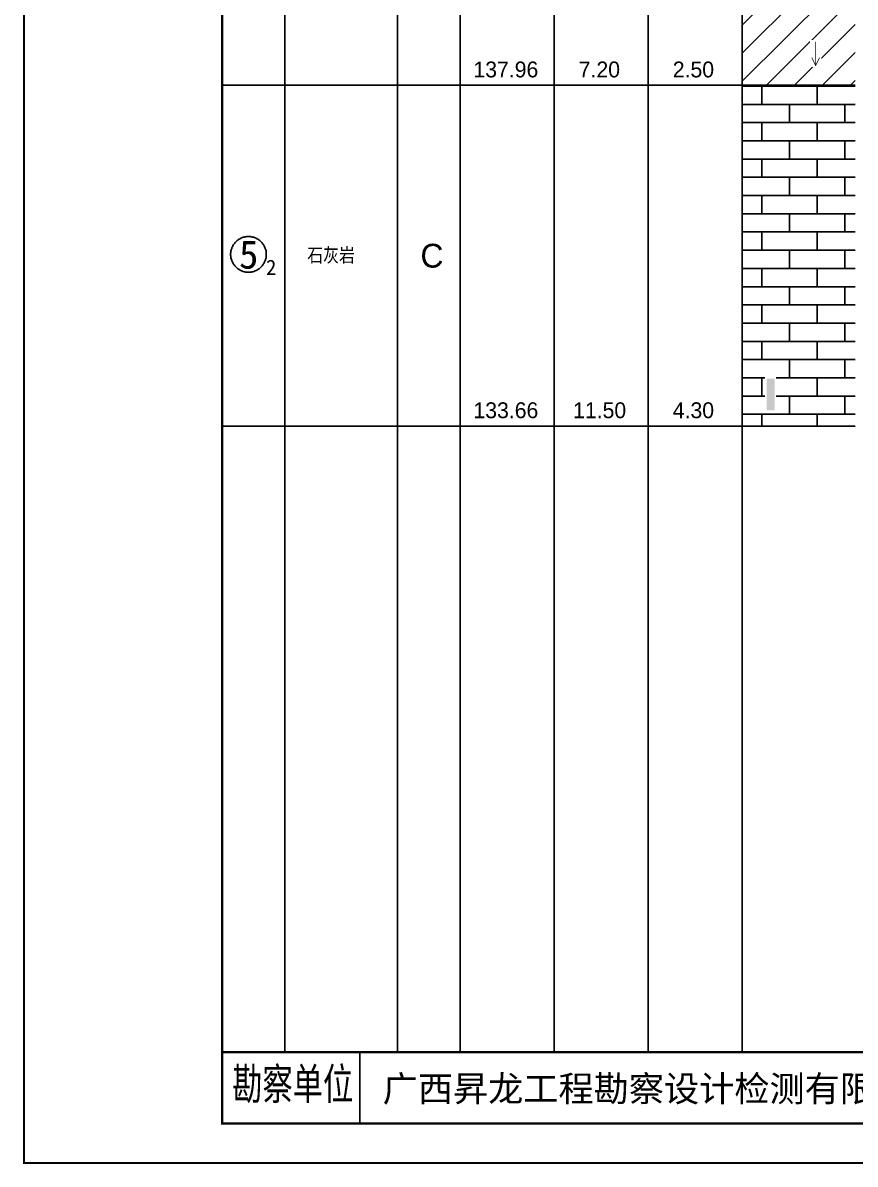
# Model space of a CAD drawing. Header units: millimetres. Extents: x 12489 to 89920, y 4630 to 4927.
# Drawn here: x 60229.3 to 60334.3, y 4629.6 to 4773.6 of the extents above; entities that cross this region are included whole.
import ezdxf
from ezdxf.enums import TextEntityAlignment as Align

# ---------------------------------------------------------------- set-up
doc = ezdxf.new("R2010")
doc.units = ezdxf.units.MM
doc.layers.add('ZZT_TC', color=7, linetype='Continuous')
doc.styles.add('HT', font='simhei.ttf')
doc.styles.add('LZ_FONT', font='', dxfattribs={"width": 0.7, "height": 8})
doc.styles.add('成果图图块', font='', dxfattribs={"height": 2.5})
doc.styles.add('成果图表体', font='Comfont.shx', dxfattribs={"height": 2, "bigfont": 'Hztxt12a.shx'})
doc.styles.get('LZ_FONT').set_extended_font_data('FangSong_GB2312')
doc.styles.get('成果图图块').set_extended_font_data('FangSong_GB2312')

# ---------------------------------------------------------------- blocks, each defined once
blk = doc.blocks.new('DCBH-1-1-1435', base_point=(0.43, -0.11))
at = {"layer": 'ZZT_TC', "color": 7}
blk.add_polyline3d([(-0.19, 2.31, 0), (-0.3, 2.31, 0), (-0.41, 2.3, 0), (-0.52, 2.29, 0), (-0.63, 2.27, 0), (-0.73, 2.24, 0), (-0.84, 2.21, 0), (-0.95, 2.18, 0), (-1.05, 2.14, 0), (-1.15, 2.09, 0), (-1.25, 2.04, 0), (-1.35, 1.99, 0), (-1.44, 1.93, 0), (-1.53, 1.87, 0), (-1.62, 1.8, 0), (-1.7, 1.73, 0), (-1.78, 1.65, 0), (-1.86, 1.57, 0), (-1.93, 1.49, 0), (-2, 1.4, 0), (-2.06, 1.31, 0), (-2.12, 1.22, 0), (-2.17, 1.12, 0), (-2.22, 1.02, 0), (-2.27, 0.92, 0), (-2.31, 0.82, 0), (-2.34, 0.71, 0), (-2.37, 0.61, 0), (-2.4, 0.5, 0), (-2.41, 0.39, 0), (-2.43, 0.28, 0), (-2.44, 0.17, 0), (-2.44, 0.06, 0), (-2.44, -0.05, 0), (-2.43, -0.16, 0), (-2.41, -0.27, 0), (-2.4, -0.38, 0), (-2.37, -0.49, 0), (-2.34, -0.6, 0), (-2.31, -0.7, 0), (-2.27, -0.8, 0), (-2.22, -0.9, 0), (-2.17, -1, 0), (-2.12, -1.1, 0), (-2.06, -1.19, 0), (-2, -1.28, 0), (-1.93, -1.37, 0), (-1.86, -1.45, 0), (-1.78, -1.53, 0), (-1.7, -1.61, 0), (-1.62, -1.68, 0), (-1.53, -1.75, 0), (-1.44, -1.81, 0), (-1.35, -1.87, 0), (-1.25, -1.93, 0), (-1.15, -1.98, 0), (-1.05, -2.02, 0), (-0.95, -2.06, 0), (-0.84, -2.1, 0), (-0.73, -2.13, 0), (-0.63, -2.15, 0), (-0.52, -2.17, 0), (-0.41, -2.18, 0), (-0.3, -2.19, 0), (-0.19, -2.19, 0), (-0.08, -2.19, 0), (0.03, -2.18, 0), (0.14, -2.17, 0), (0.25, -2.15, 0), (0.36, -2.13, 0), (0.47, -2.1, 0), (0.57, -2.06, 0), (0.67, -2.02, 0), (0.77, -1.98, 0), (0.87, -1.93, 0), (0.97, -1.87, 0), (1.06, -1.81, 0), (1.15, -1.75, 0), (1.24, -1.68, 0), (1.32, -1.61, 0), (1.4, -1.53, 0), (1.48, -1.45, 0), (1.55, -1.37, 0), (1.62, -1.28, 0), (1.68, -1.19, 0), (1.74, -1.1, 0), (1.8, -1, 0), (1.85, -0.9, 0), (1.89, -0.8, 0), (1.93, -0.7, 0), (1.97, -0.6, 0), (2, -0.49, 0), (2.02, -0.38, 0), (2.04, -0.27, 0), (2.05, -0.16, 0), (2.06, -0.05, 0), (2.06, 0.06, 0), (2.06, 0.17, 0), (2.05, 0.28, 0), (2.04, 0.39, 0), (2.02, 0.5, 0), (2, 0.61, 0), (1.97, 0.71, 0), (1.93, 0.82, 0), (1.89, 0.92, 0), (1.85, 1.02, 0), (1.8, 1.12, 0), (1.74, 1.22, 0), (1.68, 1.31, 0), (1.62, 1.4, 0), (1.55, 1.49, 0), (1.48, 1.57, 0), (1.4, 1.65, 0), (1.32, 1.73, 0), (1.24, 1.8, 0), (1.15, 1.87, 0), (1.06, 1.93, 0), (0.97, 1.99, 0), (0.87, 2.04, 0), (0.77, 2.09, 0), (0.67, 2.14, 0), (0.57, 2.18, 0), (0.47, 2.21, 0), (0.36, 2.24, 0), (0.25, 2.27, 0), (0.14, 2.29, 0), (0.03, 2.3, 0), (-0.08, 2.31, 0), (-0.19, 2.31, 0)], dxfattribs=at)
at = {"style": '成果图图块'}
blk.add_text('5', height=3.57, dxfattribs=at).set_placement((-0.16, -1.74), align=Align.CENTER)
blk.add_text('2', height=1.91, dxfattribs=at).set_placement((2.03, -2.53))
blk = doc.blocks.new('gkqy3.dwg', base_point=(0, -2))
blk.add_wipeout([(-0.7, -2.2), (0.7, -2.2), (0.7, 2.2), (-0.7, 2.2)])
at = {"color": 7}
blk.add_solid([(-0.5, -2), (0.5, -2), (-0.5, 2), (0.5, 2)], dxfattribs=at)
blk = doc.blocks.new('zztSLbg.dwg', base_point=(0.5, 0))
blk.add_wipeout([(-0.2, -0.2), (1.2, -0.2), (1.2, 3.2), (-0.2, 3.2)])
at = {"color": 7, "const_width": 0.1}
for points in [[(0.5, 3), (0.5, 0)], [(0, 1), (0.5, 0), (1, 1)]]:
    blk.add_lwpolyline(points, dxfattribs=at)
blk = doc.blocks.new('钻孔柱状图路桥昇龙制图梁世成校核莫家里.dwg218', base_point=(25, 236))
blk.add_line((42.36, 5), (42.36, 14))
blk.add_line((42.36, 5), (42.36, 14))
for points, const_width in [([(0, 0), (210, 0), (210, 297), (0, 297)], 0.25), ([(25, 5), (205, 5), (205, 292), (25, 292)], 0.3)]:
    blk.add_lwpolyline(points, close=True, dxfattribs=dict(const_width=const_width))
at = {"const_width": 0.3}
blk.add_lwpolyline([(25, 14), (205, 14)], dxfattribs=at)
at = {"style": 'LZ_FONT', "width": 0.7}
blk.add_text('勘察单位', height=4, dxfattribs=at).set_placement((26.27, 8))
at = {"style": 'HT'}
blk.add_text('广西昇龙工程勘察设计检测有限公司', height=3.2514, dxfattribs=at).set_placement((45.25, 7.77))

msp = doc.modelspace()

# ---------------------------------------------------------------- hatches: boundary and pattern name
at = {"linetype": 'Continuous'}
h = msp.add_hatch(dxfattribs=at)
h.set_pattern_fill('GKNXT', scale=0.5, style=0, pattern_type=2)
h.set_pattern_definition([(45, (0, 0), (-1.76776695, 1.76776695), [])])
h.paths.add_polyline_path([(60320.06, 4765.71), (60334.29, 4765.71), (60334.29, 4790.71), (60320.06, 4790.71)])
h = msp.add_hatch(dxfattribs=at)
h.set_pattern_fill('GKSHY', scale=0.5, style=0, pattern_type=2)
h.set_pattern_definition([(0, (0, 0), (0, 2.3), []), (90, (0, 0), (-3.5, 2.3), [2.3, -2.3])])
h.paths.add_polyline_path([(60320.06, 4722.71), (60334.29, 4722.71), (60334.29, 4765.71), (60320.06, 4765.71)])

# ---------------------------------------------------------------- linework, layer by layer
at = {"color": 0}
for p, q in [((60254.45, 4765.71), (60254.45, 4790.71)), ((60262.35, 4765.71), (60262.35, 4790.71)), ((60254.45, 4765.71), (60262.35, 4765.71)), ((60254.45, 4765.71), (60262.35, 4765.71)), ((60254.45, 4722.71), (60254.45, 4765.71)), ((60262.35, 4722.71), (60262.35, 4765.71)), ((60254.45, 4722.71), (60262.35, 4722.71))]:
    msp.add_line(p, q, dxfattribs=at)
for points in [[(60254.45, 4643.71), (60254.45, 4837.71)], [(60262.35, 4643.71), (60262.35, 4837.71)], [(60262.35, 4643.71), (60262.35, 4837.71)], [(60276.58, 4643.71), (60276.58, 4837.71)], [(60276.58, 4643.71), (60276.58, 4837.71)], [(60284.49, 4643.71), (60284.49, 4837.71)], [(60284.49, 4643.71), (60284.49, 4837.71)], [(60296.35, 4643.71), (60296.35, 4837.71)], [(60296.35, 4643.71), (60296.35, 4837.71)], [(60308.2, 4643.71), (60308.2, 4837.71)], [(60308.2, 4643.71), (60308.2, 4837.71)], [(60320.06, 4643.71), (60320.06, 4837.71)], [(60320.06, 4643.71), (60320.06, 4837.71)], [(60262.35, 4765.71), (60262.35, 4790.71)], [(60276.58, 4765.71), (60276.58, 4790.71)], [(60276.58, 4765.71), (60276.58, 4790.71)], [(60284.49, 4765.71), (60284.49, 4790.71)], [(60284.49, 4765.71), (60284.49, 4790.71)], [(60296.35, 4765.71), (60296.35, 4790.71)], [(60296.35, 4765.71), (60296.35, 4790.71)], [(60308.2, 4765.71), (60308.2, 4790.71)], [(60308.2, 4765.71), (60308.2, 4790.71)], [(60320.06, 4765.71), (60320.06, 4790.71)], [(60262.35, 4765.71), (60276.58, 4765.71)], [(60262.35, 4765.71), (60276.58, 4765.71)], [(60262.35, 4722.71), (60262.35, 4765.71)], [(60276.58, 4722.71), (60276.58, 4765.71)], [(60276.58, 4765.71), (60284.49, 4765.71)], [(60276.58, 4765.71), (60284.49, 4765.71)], [(60276.58, 4722.71), (60276.58, 4765.71)], [(60284.49, 4722.71), (60284.49, 4765.71)], [(60284.49, 4765.71), (60296.35, 4765.71)], [(60284.49, 4765.71), (60296.35, 4765.71)], [(60284.49, 4722.71), (60284.49, 4765.71)], [(60296.35, 4722.71), (60296.35, 4765.71)], [(60296.35, 4765.71), (60308.2, 4765.71)], [(60296.35, 4765.71), (60308.2, 4765.71)], [(60296.35, 4722.71), (60296.35, 4765.71)], [(60308.2, 4722.71), (60308.2, 4765.71)], [(60308.2, 4765.71), (60320.06, 4765.71)], [(60308.2, 4765.71), (60320.06, 4765.71)], [(60308.2, 4722.71), (60308.2, 4765.71)], [(60320.06, 4722.71), (60320.06, 4765.71)], [(60262.35, 4722.71), (60276.58, 4722.71)], [(60276.58, 4722.71), (60284.49, 4722.71)], [(60284.49, 4722.71), (60296.35, 4722.71)], [(60296.35, 4722.71), (60308.2, 4722.71)], [(60308.2, 4722.71), (60320.06, 4722.71)], [(60254.45, 4643.71), (60262.35, 4643.71)], [(60262.35, 4643.71), (60276.58, 4643.71)], [(60276.58, 4643.71), (60284.49, 4643.71)], [(60284.49, 4643.71), (60296.35, 4643.71)], [(60296.35, 4643.71), (60308.2, 4643.71)], [(60308.2, 4643.71), (60320.06, 4643.71)], [(60320.06, 4643.71), (60334.29, 4643.71)]]:
    msp.add_lwpolyline(points, dxfattribs=at)
at = {"color": 7, "flags": 128}
for points in [[(60320.06, 4765.71), (60334.29, 4765.71)], [(60320.06, 4722.71), (60334.29, 4722.71)]]:
    msp.add_lwpolyline(points, dxfattribs=at)

# ---------------------------------------------------------------- block references
msp.add_blockref('DCBH-1-1-1435', (60258.4, 4744.21))

# ---------------------------------------------------------------- texts
at = {"color": 0, "style": '成果图表体'}
for s, height, p in [('137.96', 2, (60286.15, 4766.71)), ('7.20', 2, (60299.43, 4766.71)), ('2.50', 2, (60311.29, 4766.71)), ('石灰岩', 2, (60265.2, 4743.21)), ('C', 3, (60279.47, 4742.71)), ('133.66', 2, (60286.15, 4723.71)), ('11.50', 2, (60298.72, 4723.71)), ('4.30', 2, (60311.29, 4723.71))]:
    msp.add_text(s, height=height, dxfattribs=at).set_placement(p)

# ---------------------------------------------------------------- next in the draw order: block references
for name, p in [('zztSLbg.dwg', (60329.31, 4768.21)), ('gkqy3.dwg', (60323.62, 4724.71))]:
    msp.add_blockref(name, p)

# ---------------------------------------------------------------- next in the draw order: block references
msp.add_blockref('钻孔柱状图路桥昇龙制图梁世成校核莫家里.dwg218', (60254.45, 4865.71))

doc.saveas('drawing.dxf')
